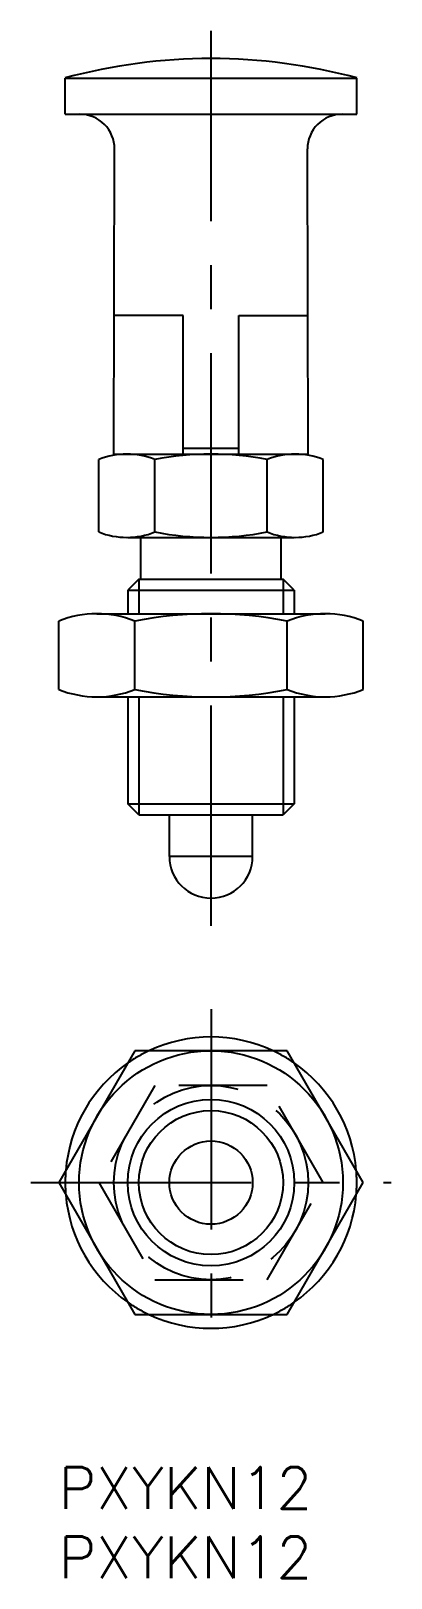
# Model space of a CAD drawing. Extents: x -2 to 24, y -8 to 104.
import ezdxf

# ---------------------------------------------------------------- set-up
doc = ezdxf.new("R2010")
doc.units = 0
doc.header["$LTSCALE"] = 0.5
doc.linetypes.add('CENTER', pattern=[50.8, 31.75, -6.35, 6.35, -6.35])
doc.linetypes.add('DASHED', pattern=[19.05, 12.7, -6.35])
for name, color, linetype in [('MSM_CENTER', 1, 'CENTER'), ('MSM_CONTINUOUS', 7, 'CONTINUOUS'), ('MSM_DASHED', 4, 'DASHED'), ('MSM_NARROW', 5, 'CONTINUOUS'), ('MSM_PART_NUMBER', 7, 'CONTINUOUS')]:
    doc.layers.add(name, color=color, linetype=linetype)
doc.styles.get("Standard").update_dxf_attribs({"font": 'txt.shx', "height": 1, "bigfont": 'bigfont.shx'})

# ---------------------------------------------------------------- blocks, each defined once
blk = doc.blocks.new('*U3')
at = {"layer": 'MSM_PART_NUMBER'}
blk.add_text('PXYKN12', height=3, dxfattribs=at).set_placement((0, -3))
blk = doc.blocks.new('*U4')
at = {"layer": 'MSM_PART_NUMBER'}
blk.add_text('PXYKN12', height=3, dxfattribs=at).set_placement((0, -8))

msp = doc.modelspace()

# ---------------------------------------------------------------- linework, layer by layer
at = {"layer": 'MSM_CENTER'}
for p, q in [((10.97, 39), (10.97, 103.5)), ((10.97, 33), (10.97, 8)), ((-2, 20.5), (23.94, 20.5))]:
    msp.add_line(p, q, dxfattribs=at)
at = {"layer": 'MSM_CONTINUOUS'}
for p, q in [((0.47, 100.1), (21.47, 100.1)), ((0.47, 97.5), (0.47, 100.1)), ((21.47, 97.5), (21.47, 100.1)), ((0.47, 97.5), (21.47, 97.5)), ((3.97, 73), (4.02, 95)), ((17.97, 73), (17.92, 95)), ((8.97, 83), (3.99, 83)), ((8.97, 73), (8.97, 83)), ((12.97, 83), (17.95, 83)), ((12.97, 73), (12.97, 83)), ((2.89, 67.39), (2.89, 72.61)), ((3.97, 73), (17.97, 73)), ((6.93, 67.39), (6.93, 72.61)), ((12.97, 73.4), (8.97, 73.4)), ((15.01, 67.39), (15.01, 72.61)), ((19.05, 67.39), (19.05, 72.61)), ((4.97, 67), (16.97, 67)), ((5.92, 64), (5.92, 67)), ((16.02, 64), (16.02, 67)), ((5.78, 64), (4.97, 63.19)), ((5.78, 64), (16.16, 64)), ((16.97, 63.19), (16.16, 64)), ((4.97, 63.19), (4.97, 61.5)), ((4.97, 63.19), (16.97, 63.19)), ((16.97, 63.19), (16.97, 61.5)), ((2.74, 61.5), (19.2, 61.5)), ((0, 56.03), (0, 60.97)), ((5.48, 56.03), (5.48, 60.97)), ((16.45, 56.03), (16.45, 60.97)), ((21.94, 56.03), (21.94, 60.97)), ((2.74, 55.5), (19.2, 55.5)), ((4.97, 55.5), (4.97, 47.81)), ((16.97, 55.5), (16.97, 47.81)), ((5.78, 47), (4.97, 47.81)), ((4.97, 47.81), (16.97, 47.81)), ((5.78, 47), (16.16, 47)), ((7.97, 44), (7.97, 47)), ((13.97, 44), (13.97, 47)), ((16.97, 47.81), (16.16, 47)), ((13.97, 44), (7.97, 44)), ((5.48, 30), (0, 20.5)), ((16.45, 30), (5.48, 30)), ((21.94, 20.5), (16.45, 30)), ((0, 20.5), (5.48, 11)), ((16.45, 11), (21.94, 20.5)), ((5.48, 11), (16.45, 11))]:
    msp.add_line(p, q, dxfattribs=at)
for radius in [9.5, 6, 3]:
    msp.add_circle((10.97, 20.5), radius, dxfattribs=at)
for centre, radius, start, end in [((10.97, 61.43), 40.08, 74.8107, 105.1893), ((1.52, 95), 2.5, 359.8698, 90), ((20.42, 95), 2.5, 90, 180.1302), ((4.91, 67.6), 5.4, 68.0126, 111.9874), ((10.97, 52), 21, 78.9042, 101.0958), ((17.03, 67.6), 5.4, 68.0126, 111.9874), ((4.91, 72.4), 5.4, 248.0126, 291.9874), ((10.97, 88), 21, 258.9042, 281.0958), ((17.03, 72.4), 5.4, 248.0126, 291.9874), ((2.74, 54.18), 7.32, 68.0126, 111.9874), ((10.97, 33), 28.5, 78.9042, 101.0958), ((19.2, 54.18), 7.32, 68.0126, 111.9874), ((2.74, 62.83), 7.32, 248.0126, 291.9874), ((10.97, 84), 28.5, 258.9042, 281.0958), ((19.2, 62.83), 7.32, 248.0126, 291.9874), ((10.97, 44), 3, 180, 0), ((10.97, 20.5), 10.5, 64.7912, 115.2088), ((10.97, 20.5), 10.5, 124.7912, 175.2088), ((10.97, 20.5), 10.5, 4.7912, 55.2088), ((10.97, 20.5), 10.5, 184.7912, 235.2088), ((10.97, 20.5), 10.5, 304.7912, 355.2088), ((10.97, 20.5), 10.5, 244.7912, 295.2088)]:
    msp.add_arc(centre, radius, start, end, dxfattribs=at)
at = {"layer": 'MSM_DASHED'}
for p, q in [((6.93, 27.5), (2.89, 20.5)), ((15.01, 27.5), (6.93, 27.5)), ((19.05, 20.5), (15.01, 27.5)), ((2.89, 20.5), (6.93, 13.5)), ((15.01, 13.5), (19.05, 20.5)), ((6.93, 13.5), (15.01, 13.5))]:
    msp.add_line(p, q, dxfattribs=at)
msp.add_circle((10.97, 20.5), 7, dxfattribs=at)
for start, end in [(115.2088, 124.7912), (55.2088, 64.7912), (175.2088, 184.7912), (355.2088, 4.7912), (235.2088, 244.7912), (295.2088, 304.7912)]:
    msp.add_arc((10.97, 20.5), 10.5, start, end, dxfattribs=at)
at = {"layer": 'MSM_NARROW'}
for p, q in [((5.78, 64), (5.78, 61.5)), ((16.16, 64), (16.16, 61.5)), ((5.78, 55.5), (5.78, 47)), ((16.16, 55.5), (16.16, 47))]:
    msp.add_line(p, q, dxfattribs=at)
msp.add_circle((10.97, 20.5), 5.19, dxfattribs=at)

# ---------------------------------------------------------------- block references
at = {"layer": 'MSM_CONTINUOUS'}
for name in ['*U3', '*U4']:
    msp.add_blockref(name, (0, 0), dxfattribs=at)

doc.saveas('drawing.dxf')
